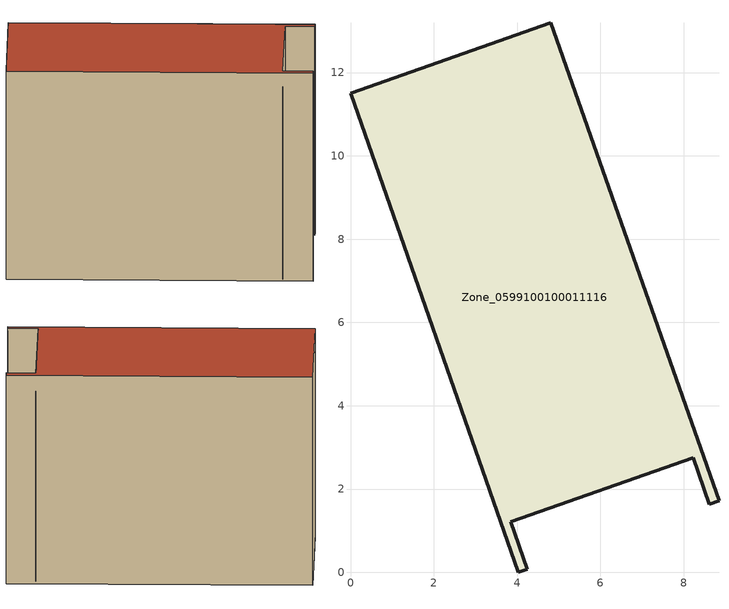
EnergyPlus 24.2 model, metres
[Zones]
Zone_0599100100011116
 floor ground (C_G): 0,11.51 4.81,13.2 8.85,1.72 8.61,1.64 8.23,2.75 3.85,1.22 4.25,0.08 4.02,0 z0
 wall outside (C_F): 3.85,1.22 8.23,2.75 8.61,1.64 8.85,1.72 4.81,13.2 0,11.51 4.02,0 4.25,0.08 3.85,1.22 z0:8.92
 roof outside (C_R): 8.85,1.72 4.81,13.2 0,11.51 4.02,0 4.25,0.08 3.85,1.22 8.23,2.75 8.61,1.64 z8.92
[BUILDING]
Pand.0599100100011116: North Axis=0; Terrain=City; Loads Convergence Tolerance Value=0.04; Temperature Convergence Tolerance Value=0.4; Solar Distribution=FullExterior; Maximum Number of Warmup Days=25; Minimum Number of Warmup Days=1
[Site:Location]
Rotterdam.The.Hague.AP_ZH_NLD Design_Conditions: Latitude=51.96; Longitude=4.45; Time Zone=1; Elevation=-4.5
[SITE:GROUNDTEMPERATURE:BUILDINGSURFACE]
18, 18, 18, 18, 18, 18, 18, 18, 18, 18, 18, 18
[MATERIAL] Thermal Absorptance=0.9; Solar Absorptance=0.7; Visible Absorptance=0.7
Name | Roughness | Thickness | Conductivity | Density | Specific Heat
G.TI.2015-2018 | MediumSmooth | 0.15 | 0.0428571 | 540 | 1210
F.TI.2015-2018 | Rough | 0.3 | 0.0666667 | 1920 | 840
R.TI.2015-2018 | MediumRough | 0.2 | 0.0333333 | 1500 | 1000
[CONSTRUCTION]
C_G: G.TI.2015-2018
C_F: F.TI.2015-2018
C_R: R.TI.2015-2018
[ZONE]
Zone_0599100100011116: Type=1; Multiplier=1; Ceiling Height=Autocalculate; Volume=Autocalculate; Floor Area=autocalculate; Part of Total Floor Area=Yes
[ZONEINFILTRATION:DESIGNFLOWRATE]
Infil_Zone_0599100100011116: Zone or ZoneList or Space or SpaceList=Zone_0599100100011116; Schedule=AlwaysOn; Design Flow Rate Calculation Method=Flow/Area; Flow Rate per Floor Area=0.0015; Constant Term Coefficient=1; Temperature Term Coefficient=0; Velocity Term Coefficient=0; Velocity Squared Term Coefficient=0
[HVACTEMPLATE:ZONE:IDEALLOADSAIRSYSTEM]
Zone_0599100100011116: Maximum Heating Supply Air Temperature=50; Minimum Cooling Supply Air Temperature=13; Maximum Heating Supply Air Humidity Ratio=0.0156; Minimum Cooling Supply Air Humidity Ratio=0.0077; Heating Limit=NoLimit; Cooling Limit=NoLimit; Dehumidification Control Type=ConstantSensibleHeatRatio; Cooling Sensible Heat Ratio=0.7; Dehumidification Setpoint=60; Humidification Control Type=None; Humidification Setpoint=30; Outdoor Air Method=None; Outdoor Air Flow Rate per Person=0.00944; Outdoor Air Flow Rate per Zone Floor Area=0; Outdoor Air Flow Rate per Zone=0; Demand Controlled Ventilation Type=None; Outdoor Air Economizer Type=NoEconomizer; Heat Recovery Type=None; Sensible Heat Recovery Effectiveness=0.7; Latent Heat Recovery Effectiveness=0.65
[ZONECONTROL:THERMOSTAT]
ThermostatControl_Zone_0599100100011116: Zone or ZoneList=Zone_0599100100011116; Control Type Schedule=DualSetpointControlType; Control 1=Thermostat_Zone_0599100100011116; Temperature Difference Between Cutout And Setpoint=0
[THERMOSTATSETPOINT:DUALSETPOINT]
Thermostat_Zone_0599100100011116: Heating Setpoint Temperature Schedule=HeatingSetpoint_Zone_0599100100011116; Cooling Setpoint Temperature Schedule=CoolingSetpoint_Zone_0599100100011116
[SCHEDULE:COMPACT]
HeatingSetpoint_Zone_0599100100011116: Through: 12/31, For: AllDays, Until: 24:00, 21
CoolingSetpoint_Zone_0599100100011116: Through: 12/31, For: AllDays, Until: 24:00, 24
DualSetpointControlType: Through: 12/31, For: AllDays, Until: 24:00, 4
AlwaysOn: Through: 12/31, For: AllDays, Until: 24:00, 1
